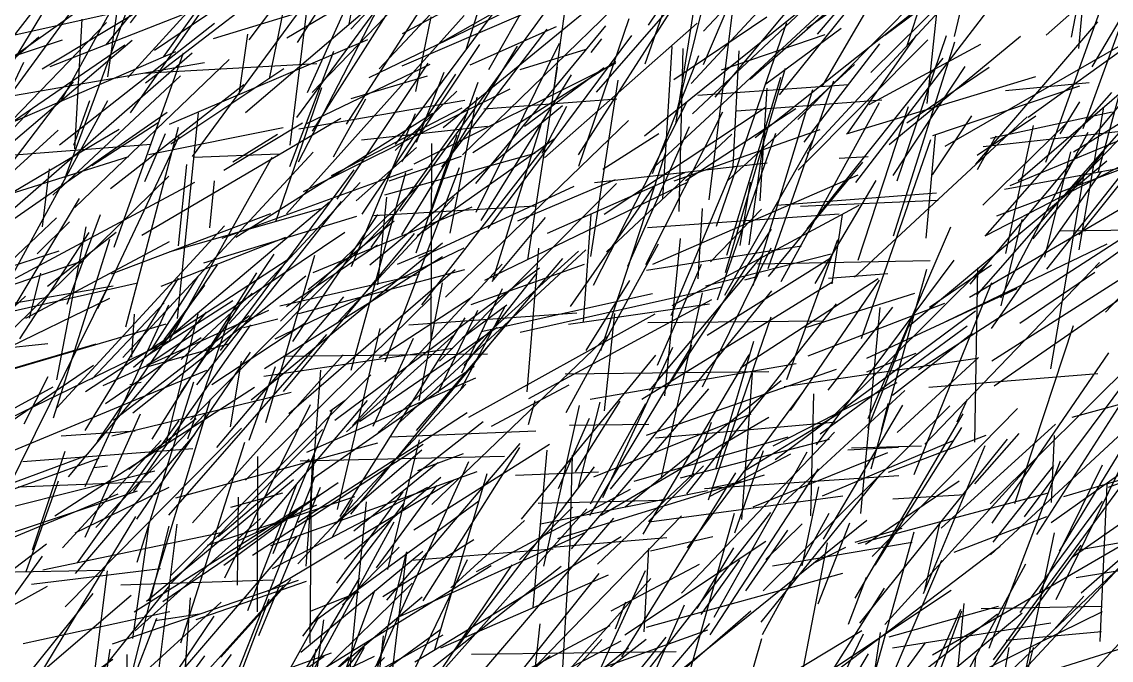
# Model space of a CAD drawing. Header units: metres. Extents: x 0 to 1019, y 0 to 619.
# Drawn here: x 664.8 to 769.9, y 298.4 to 360 of the extents above; entities that cross this region are included whole.
import ezdxf

# ---------------------------------------------------------------- set-up
doc = ezdxf.new("R2010")
doc.units = ezdxf.units.M

msp = doc.modelspace()

# ---------------------------------------------------------------- linework, layer by layer
at = {"color": 87}
for p, q in [((696.41, 359.79), (699.96, 379.19)), ((681.09, 321.6), (700.7, 341.4)), ((667.87, 321.78), (673.31, 339.04)), ((768.42, 336.27), (771.76, 338.66)), ((731.06, 313.87), (737.11, 331.54)), ((681.64, 302.3), (692.3, 306.01))]:
    msp.add_line(p, q, dxfattribs=at)
at = {"color": 79}
for p, q in [((730.58, 359.14), (748.79, 378.43)), ((732.7, 335.81), (738.49, 355.56)), ((691.55, 349.71), (707.55, 352.47)), ((759.26, 333.39), (767.7, 349.37)), ((662.19, 335.89), (668.42, 337.93)), ((665.06, 321.21), (667.35, 325.77)), ((704.41, 296.24), (719.34, 313))]:
    msp.add_line(p, q, dxfattribs=at)
at = {"color": 8}
for p, q in [((686.76, 358.28), (701.37, 377.77)), ((748.92, 339.38), (754.83, 358.11)), ((692.32, 350.21), (704.21, 355.95)), ((698.53, 338.23), (707.85, 351.32)), ((700.13, 307.13), (703.18, 319.67)), ((744.86, 318.9), (751.62, 319.07))]:
    msp.add_line(p, q, dxfattribs=at)
at = {"color": 215}
for p, q in [((766.07, 358.55), (769.87, 378.3)), ((681.45, 346.96), (689.6, 347.28)), ((717.57, 330.84), (731.16, 332.81)), ((692.26, 307.46), (693.68, 326.4)), ((728.46, 304.86), (743.22, 320.42)), ((716.52, 310.13), (736.48, 316.27))]:
    msp.add_line(p, q, dxfattribs=at)
at = {"color": 107}
for p, q in [((696.56, 359.31), (711.66, 375.42)), ((695.36, 331.1), (706.53, 343.09)), ((746.76, 316.86), (752.14, 336.14)), ((746.34, 327.54), (760.83, 334.28)), ((682.73, 309.5), (696.96, 314.19))]:
    msp.add_line(p, q, dxfattribs=at)
at = {"color": 192}
for p, q in [((707.73, 357.44), (713.27, 375.41)), ((739.67, 350.61), (753.19, 364.24)), ((751.93, 319.25), (768.8, 336.8)), ((742.63, 335.29), (748.36, 335.72)), ((678.7, 319.16), (681.82, 331.82))]:
    msp.add_line(p, q, dxfattribs=at)
at = {"color": 25}
for p, q in [((750.22, 357.75), (756.16, 375.82)), ((676.88, 326.89), (695.97, 339.71)), ((717.35, 322.3), (726.23, 338.58)), ((692.98, 315.99), (708.46, 326.78)), ((670.53, 280.31), (673.35, 299.44))]:
    msp.add_line(p, q, dxfattribs=at)
at = {"color": 209}
for p, q in [((763.63, 358.73), (782.87, 375.78)), ((679.85, 331.38), (681.86, 351.25)), ((728.84, 344.72), (739.48, 351.66)), ((676.68, 344.62), (678.67, 349.25)), ((740.95, 312.34), (741.22, 324.1)), ((685.62, 305.62), (685.71, 314.13))]:
    msp.add_line(p, q, dxfattribs=at)
at = {"color": 110}
for p, q in [((678.52, 356.69), (691.07, 374.26)), ((709.88, 355.43), (719.88, 373.03)), ((727.72, 354.45), (736.68, 360.5)), ((675.67, 303.05), (693.54, 314.35)), ((666.85, 307.11), (684.06, 310.73)), ((665.75, 305.74), (678.21, 307.25)), ((738.68, 285.77), (746.02, 300.93))]:
    msp.add_line(p, q, dxfattribs=at)
at = {"color": 11}
for p, q in [((688.72, 354.54), (692.77, 374.34)), ((704.14, 341.22), (708.85, 354.2)), ((737.65, 342.31), (753.06, 343.52)), ((691.44, 311.73), (707.8, 322.32)), ((746.22, 309.6), (755.26, 315.71)), ((662.69, 302.72), (666.82, 308.44)), ((742.59, 297.23), (754.46, 305.16))]:
    msp.add_line(p, q, dxfattribs=at)
at = {"color": 117}
for p, q in [((675.31, 359.93), (685.33, 373.54)), ((672.96, 357.8), (683.82, 371.13)), ((736.05, 342.73), (736.71, 353.63)), ((683.64, 318.92), (695.9, 333.46)), ((717.66, 321.09), (725.3, 321.19))]:
    msp.add_line(p, q, dxfattribs=at)
at = {"color": 10}
for p, q in [((692.84, 353.22), (711.56, 372.67)), ((731.77, 316.82), (735.45, 329.2)), ((657.32, 324.63), (672, 328.94)), ((719.99, 316.09), (735.19, 322.19))]:
    msp.add_line(p, q, dxfattribs=at)
at = {"color": 88}
for p, q in [((658.63, 351.63), (673.78, 371.32)), ((673.46, 335.69), (688.83, 341.53)), ((675.91, 312.01), (686.89, 328.12)), ((758.58, 284.62), (762.43, 299.62))]:
    msp.add_line(p, q, dxfattribs=at)
at = {"color": 62}
for p, q in [((691.43, 358.05), (699.79, 371.11)), ((713.63, 337.04), (716.51, 355.64)), ((736.81, 336.2), (743.15, 354.33)), ((766.54, 306.38), (771.92, 307.24)), ((675.9, 289.89), (682.47, 298.81))]:
    msp.add_line(p, q, dxfattribs=at)
at = {"color": 70}
for p, q in [((740.55, 359.43), (757.43, 371.29)), ((768.69, 345.59), (773.58, 363.77)), ((682.96, 340.15), (683.41, 344.66)), ((761.1, 330.92), (768.32, 335.86)), ((721.02, 322.47), (722.03, 331.88)), ((710.12, 320.99), (717.61, 324.99)), ((754.77, 308.82), (763.72, 312.27))]:
    msp.add_line(p, q, dxfattribs=at)
at = {"color": 113}
for p, q in [((741.57, 358.85), (752.61, 371.82)), ((703.13, 337.21), (718.11, 344.15)), ((691.67, 317.65), (711.39, 318.1)), ((665.55, 288.69), (679.11, 305.6)), ((729.08, 291.13), (745.85, 301.26))]:
    msp.add_line(p, q, dxfattribs=at)
at = {"color": 44}
for p, q in [((748.09, 358.73), (764.53, 371.16)), ((663.33, 310.52), (675.98, 314.73)), ((680.31, 293.67), (681.09, 304.41)), ((708.54, 294.8), (721.57, 301.72))]:
    msp.add_line(p, q, dxfattribs=at)
at = {"color": 238}
for p, q in [((675.05, 354.65), (689.62, 370.7)), ((677.11, 327.93), (685.17, 333.11)), ((764.4, 301.35), (767.29, 304.58)), ((681.34, 284.18), (696.36, 298.71))]:
    msp.add_line(p, q, dxfattribs=at)
at = {"color": 144}
for p, q in [((691.36, 350.79), (705.6, 370.19)), ((718.52, 347.18), (730.49, 365.84)), ((750.19, 350.28), (758.13, 355.64)), ((738.07, 334.97), (747.57, 352.23)), ((665.86, 309.03), (669, 318.56)), ((741.65, 303.83), (744.7, 311.64)), ((754.17, 287.58), (755.72, 303.85)), ((737.88, 284.49), (746.51, 299.01))]:
    msp.add_line(p, q, dxfattribs=at)
at = {"color": 226}
for p, q in [((692.39, 353.19), (700.02, 370.15)), ((740.58, 347.31), (756.65, 364.66)), ((690.67, 346.05), (694.91, 357.19)), ((685.18, 346.51), (689.5, 349.18)), ((695.94, 308.18), (705.25, 316.07))]:
    msp.add_line(p, q, dxfattribs=at)
at = {"color": 90}
for p, q in [((742.03, 353.8), (751.73, 370.42)), ((708.62, 344.41), (721.17, 359.65)), ((706.13, 339.62), (708.76, 352.75)), ((703.53, 304.11), (712.86, 318.91)), ((765.34, 314.19), (776.02, 317.39))]:
    msp.add_line(p, q, dxfattribs=at)
at = {"color": 125}
msp.add_line((746.73, 355.13), (762.63, 370.91), dxfattribs=at)
at = {"color": 122}
for p, q in [((766.79, 357.45), (767.95, 370.08)), ((732.65, 333.62), (741.13, 348.6)), ((681.28, 311.66), (695.81, 327.88)), ((689.08, 308.68), (694.77, 322.52)), ((695.76, 303.73), (701.21, 309.31)), ((704.52, 290.73), (722.65, 300.26))]:
    msp.add_line(p, q, dxfattribs=at)
at = {"color": 218}
for p, q in [((673.11, 354.71), (675.15, 368.9)), ((746.56, 352.05), (757.33, 357.86)), ((669.93, 342.09), (684.82, 356.4)), ((670.98, 324.34), (690.51, 337.1))]:
    msp.add_line(p, q, dxfattribs=at)
at = {"color": 68}
for p, q in [((677.63, 357.3), (696.26, 369.91)), ((679.06, 350.16), (698.2, 358.31)), ((725.02, 336.61), (732.44, 351.35)), ((720.67, 328.29), (726.91, 347.34)), ((764.61, 304.24), (771.1, 317.53)), ((715.99, 309.31), (727.05, 310.23)), ((662.21, 290.45), (673.6, 298.48))]:
    msp.add_line(p, q, dxfattribs=at)
at = {"color": 71}
for p, q in [((716.19, 353.67), (718.41, 369.64)), ((724.95, 355.97), (729.24, 368.19)), ((751.34, 326.46), (770.75, 339.02)), ((746.65, 293.37), (758.95, 302.87)), ((715.19, 292.75), (725.05, 300.41))]:
    msp.add_line(p, q, dxfattribs=at)
at = {"color": 69}
for p, q in [((727.91, 350.15), (730.87, 368.96)), ((752.72, 349.05), (766.89, 353.85)), ((668.61, 320.05), (675.76, 320.55)), ((727.76, 296.72), (735.15, 303.15)), ((711.29, 289.84), (720.77, 300.39))]:
    msp.add_line(p, q, dxfattribs=at)
at = {"color": 245}
for p, q in [((729.39, 354.09), (742.25, 368.01)), ((724.65, 323.59), (743.06, 334.94))]:
    msp.add_line(p, q, dxfattribs=at)
at = {"color": 149}
for p, q in [((735.09, 354.48), (750.53, 368.13)), ((698.34, 354.65), (714.34, 362.41))]:
    msp.add_line(p, q, dxfattribs=at)
at = {"color": 108}
for p, q in [((767.22, 349.72), (773.88, 368.09)), ((752.67, 345.25), (756.48, 350.95)), ((671.95, 311.21), (682.56, 322.24))]:
    msp.add_line(p, q, dxfattribs=at)
at = {"color": 250}
for p, q in [((768.07, 355.69), (775.51, 368.28)), ((714.16, 303.52), (715.49, 318.68))]:
    msp.add_line(p, q, dxfattribs=at)
at = {"color": 119}
for p, q in [((668.64, 352.45), (676.9, 367.46)), ((696.62, 336.4), (702.81, 351.17)), ((676.87, 326.7), (684.76, 328.92)), ((670.92, 310.28), (676.28, 322.18))]:
    msp.add_line(p, q, dxfattribs=at)
at = {"color": 6}
for p, q in [((675.32, 351.25), (686.4, 367.12)), ((708.09, 355.88), (716.39, 359.57)), ((701.47, 346.5), (709.01, 357.84)), ((702.88, 337.72), (706.81, 349.11)), ((690.59, 322.22), (706.64, 336.11)), ((653.07, 311.48), (671.07, 318.16))]:
    msp.add_line(p, q, dxfattribs=at)
at = {"color": 220}
for p, q in [((676.75, 354.13), (693.53, 367.04)), ((676.49, 355.07), (693.27, 356.01)), ((727.45, 331.67), (733.52, 346.12)), ((692.94, 335.83), (708.28, 342.15))]:
    msp.add_line(p, q, dxfattribs=at)
at = {"color": 116}
for p, q in [((727.94, 351.09), (731.86, 366.89)), ((731.08, 282.47), (736.2, 300.47)), ((682.8, 294.81), (694.71, 299.1))]:
    msp.add_line(p, q, dxfattribs=at)
at = {"color": 212}
for p, q in [((681.3, 347.04), (695.67, 366.63)), ((659.16, 346.78), (671.55, 363.7)), ((670.92, 315.15), (679, 332.71)), ((694.78, 310.3), (696.77, 313.91))]:
    msp.add_line(p, q, dxfattribs=at)
at = {"color": 83}
msp.add_line((690.7, 348.11), (692.95, 366.25), dxfattribs=at)
at = {"color": 148}
for p, q in [((700.88, 348.19), (714.44, 366.41)), ((689.7, 332.6), (703.17, 335.67)), ((742.61, 324.47), (748.86, 332.48)), ((718.25, 316.56), (722.55, 323.39)), ((736.15, 302.06), (747.63, 316.3))]:
    msp.add_line(p, q, dxfattribs=at)
at = {"color": 191}
for p, q in [((701.54, 358.91), (715.85, 366.58)), ((765.07, 339.84), (783.13, 340.12)), ((683.75, 310.32), (692.55, 317.79))]:
    msp.add_line(p, q, dxfattribs=at)
at = {"color": 55}
for p, q in [((705.47, 349.83), (725.03, 365.87)), ((760.18, 344.21), (773.48, 349.74)), ((686.75, 319.64), (689.3, 326.74))]:
    msp.add_line(p, q, dxfattribs=at)
at = {"color": 231}
for p, q in [((707.34, 347.18), (726.76, 366.08)), ((745.83, 329.44), (752.53, 348.67)), ((736.35, 305.08), (754.35, 322.95)), ((687.57, 303.07), (687.58, 318.07))]:
    msp.add_line(p, q, dxfattribs=at)
at = {"color": 243}
for p, q in [((690.38, 358.5), (702.31, 365.53)), ((679.01, 312.38), (694.26, 329.83)), ((663.32, 313.07), (677.65, 316.67))]:
    msp.add_line(p, q, dxfattribs=at)
at = {"color": 7}
for p, q in [((699.3, 355.5), (708.28, 365.14)), ((729.43, 316.1), (731.36, 321.36)), ((708.2, 298.97), (727.95, 299.21)), ((756.04, 288.97), (756.86, 298.75))]:
    msp.add_line(p, q, dxfattribs=at)
at = {"color": 98}
for p, q in [((730.57, 355.91), (734.49, 365.06)), ((731.13, 342.85), (733.4, 361.21)), ((672.89, 323.16), (682.13, 329.55)), ((762.74, 310.51), (774.81, 329.34)), ((687.47, 289.57), (697.44, 306.33))]:
    msp.add_line(p, q, dxfattribs=at)
at = {"color": 59}
msp.add_line((731.71, 352.75), (742.47, 365.65), dxfattribs=at)
at = {"color": 9}
for p, q in [((737.9, 352.98), (747.9, 365.42)), ((743.67, 346.85), (746.46, 347.04)), ((696.56, 312.5), (711.54, 330.81)), ((688.58, 305.05), (706.47, 315.77)), ((702.74, 298.23), (722.63, 310.33))]:
    msp.add_line(p, q, dxfattribs=at)
at = {"color": 53}
for p, q in [((660.48, 354.17), (673.99, 363.8)), ((757.74, 339.32), (769.96, 353.19)), ((746.43, 320.79), (751.18, 332.69))]:
    msp.add_line(p, q, dxfattribs=at)
at = {"color": 134}
for p, q in [((683.3, 358.41), (701.02, 363.85)), ((718.53, 315.08), (720.62, 323.31))]:
    msp.add_line(p, q, dxfattribs=at)
at = {"color": 133}
for p, q in [((686.39, 351.27), (700.9, 363.65)), ((712.44, 316.26), (720.45, 316.59)), ((758.56, 298.43), (770.66, 314.9)), ((674.36, 305.67), (689.05, 306.15))]:
    msp.add_line(p, q, dxfattribs=at)
at = {"color": 34}
msp.add_line((701.5, 355.77), (720.59, 364.01), dxfattribs=at)
at = {"color": 175}
for p, q in [((705.2, 357.99), (716.56, 364.47)), ((726.84, 323.92), (728.36, 339.11))]:
    msp.add_line(p, q, dxfattribs=at)
at = {"color": 64}
for p, q in [((725.29, 359.7), (728.51, 364.59)), ((715.25, 346.9), (729.98, 359.91)), ((667.83, 343.29), (680.12, 354.83)), ((699.21, 320.38), (718.53, 337.9)), ((745.5, 309.64), (763.85, 314.54)), ((675.54, 300.47), (677.14, 311.7))]:
    msp.add_line(p, q, dxfattribs=at)
at = {"color": 85}
for p, q in [((725.86, 346.02), (745.74, 364.51)), ((730.49, 324.79), (737.1, 338.19)), ((695.26, 312.95), (699.4, 330.41)), ((684.31, 307.56), (691.38, 312.77)), ((735.62, 285.73), (748.05, 305.33)), ((748.83, 299.59), (764.1, 302))]:
    msp.add_line(p, q, dxfattribs=at)
at = {"color": 42}
for p, q in [((754.8, 358.62), (756.1, 364.16)), ((675.43, 327.64), (675.68, 331.81))]:
    msp.add_line(p, q, dxfattribs=at)
at = {"color": 172}
for p, q in [((658.09, 346.48), (667.94, 362.73)), ((664.02, 352.91), (682.46, 356.1)), ((660.6, 331.36), (675.85, 334.79)), ((677.7, 302.22), (681.96, 302.85))]:
    msp.add_line(p, q, dxfattribs=at)
at = {"color": 255}
for p, q in [((663.99, 358.74), (681.27, 362.6)), ((700.36, 319.95), (714.42, 320.54))]:
    msp.add_line(p, q, dxfattribs=at)
at = {"color": 63}
for p, q in [((666.8, 355.5), (678.57, 362.59)), ((669.33, 316.1), (682.65, 331.99)), ((675.94, 307.86), (681.43, 325.25)), ((675.13, 316.84), (681.65, 321.74)), ((706.53, 299.26), (720.06, 317.06)), ((731.24, 300.83), (741.68, 316.85))]:
    msp.add_line(p, q, dxfattribs=at)
at = {"color": 162}
for p, q in [((692.85, 349.48), (701.41, 362.96)), ((759.73, 353.41), (767.8, 354.17)), ((670.93, 320.56), (679.95, 335.28))]:
    msp.add_line(p, q, dxfattribs=at)
at = {"color": 121}
for p, q in [((720.27, 353.25), (728.66, 362.88)), ((683.21, 284.18), (693.49, 302.55))]:
    msp.add_line(p, q, dxfattribs=at)
at = {"color": 50}
for p, q in [((745.27, 344.5), (759.7, 363.35)), ((725.67, 345.39), (730.13, 356.79)), ((673.37, 343.94), (686.25, 353.98)), ((693.56, 297.06), (702.47, 305.81)), ((713.69, 291.71), (714.83, 301.91))]:
    msp.add_line(p, q, dxfattribs=at)
at = {"color": 52}
for p, q in [((752.15, 352.15), (753.29, 362.84)), ((745.75, 312.55), (747.62, 332.45))]:
    msp.add_line(p, q, dxfattribs=at)
at = {"color": 99}
for p, q in [((763.61, 346.48), (769.65, 363.39)), ((677.95, 296.58), (679.8, 311.53)), ((669.73, 279.07), (685.06, 298.92))]:
    msp.add_line(p, q, dxfattribs=at)
at = {"color": 161}
for p, q in [((668.99, 344.98), (675.5, 362.55)), ((704.36, 313.41), (721.52, 329.87)), ((685, 313.16), (690.01, 314.55))]:
    msp.add_line(p, q, dxfattribs=at)
at = {"color": 102}
for p, q in [((691.51, 346.52), (699.74, 362.42)), ((718.57, 346.09), (723.4, 360.36)), ((740.58, 340.03), (753.7, 356.53)), ((704.3, 329.34), (704.38, 348.27)), ((673.66, 321.56), (686.74, 331.68)), ((738.31, 313.6), (750.02, 324.44))]:
    msp.add_line(p, q, dxfattribs=at)
at = {"color": 227}
msp.add_line((696.16, 350.14), (703.82, 362.06), dxfattribs=at)
at = {"color": 241}
for p, q in [((735.56, 348.85), (752.31, 362.19)), ((680.17, 324.23), (689.17, 337.6)), ((684.41, 306.35), (692.68, 323.09)), ((764.14, 313.62), (764.44, 320.09))]:
    msp.add_line(p, q, dxfattribs=at)
at = {"color": 129}
for p, q in [((761.91, 350.81), (777.26, 361.88)), ((695.01, 311.53), (703.41, 318.7)), ((738.82, 290.44), (742.55, 309.72)), ((752.15, 287.44), (770.64, 307.26))]:
    msp.add_line(p, q, dxfattribs=at)
at = {"color": 154}
for p, q in [((667.55, 355.71), (681.1, 361.04)), ((690.08, 324.32), (702.69, 339.58)), ((657.52, 289.41), (675.38, 304.67))]:
    msp.add_line(p, q, dxfattribs=at)
at = {"color": 48}
for p, q in [((690.37, 341.49), (707.5, 360.64)), ((715.18, 307.48), (718.62, 322.97)), ((668.75, 309.23), (678.28, 319.61)), ((674.8, 288.6), (690.05, 305.5))]:
    msp.add_line(p, q, dxfattribs=at)
at = {"color": 24}
for p, q in [((701.31, 341.74), (715.11, 360.71)), ((741.48, 319.19), (754.76, 337)), ((707.93, 321.86), (725.91, 331.83)), ((758.24, 313.49), (775.22, 330.37)), ((725.28, 311.79), (730.59, 317.16)), ((690.04, 292.05), (700.73, 311.75)), ((674.64, 279.68), (674.99, 298.94))]:
    msp.add_line(p, q, dxfattribs=at)
at = {"color": 211}
for p, q in [((702.82, 353.29), (704.31, 360.52)), ((694.7, 345.18), (707.31, 351.71)), ((758.38, 330.42), (768.99, 345.59)), ((680.19, 327.43), (687.04, 333.83)), ((753.79, 293.07), (761.67, 307.68)), ((673.57, 299.95), (691.52, 306.11))]:
    msp.add_line(p, q, dxfattribs=at)
at = {"color": 28}
for p, q in [((724.88, 349.02), (739.62, 360.91)), ((668, 312.32), (687.26, 324.74)), ((664.48, 315.14), (677.26, 315.65)), ((748.86, 313.98), (755.83, 314.38)), ((700.31, 294.43), (716.86, 307.46))]:
    msp.add_line(p, q, dxfattribs=at)
at = {"color": 247}
for p, q in [((729.53, 351.13), (740.03, 361.04)), ((741.83, 320.23), (756.02, 330.68))]:
    msp.add_line(p, q, dxfattribs=at)
at = {"color": 214}
for p, q in [((663, 349.6), (672.98, 359.97)), ((684.78, 330.88), (697.45, 344.53)), ((766.55, 309.01), (777.24, 310.87))]:
    msp.add_line(p, q, dxfattribs=at)
at = {"color": 47}
for p, q in [((668.45, 348.16), (683.42, 359.91)), ((700.85, 347.6), (706.78, 353.32)), ((758.4, 327.3), (777.52, 339.48)), ((703.17, 323.45), (705.39, 334.84)), ((666.51, 296.85), (675.82, 312.26)), ((681.47, 290.48), (698.86, 298.77))]:
    msp.add_line(p, q, dxfattribs=at)
at = {"color": 216}
msp.add_line((669.93, 347.76), (670.66, 360.28), dxfattribs=at)
at = {"color": 171}
for p, q in [((731.84, 340.31), (738.62, 359.96)), ((756.75, 319.44), (757.04, 336.28)), ((734.15, 326.62), (747.42, 335.23)), ((691.73, 299.17), (703.52, 308.91))]:
    msp.add_line(p, q, dxfattribs=at)
at = {"color": 140}
for p, q in [((756.87, 346.29), (768.61, 360.02)), ((749.26, 344.69), (754.04, 358.7)), ((679.67, 314.07), (699.16, 319.37)), ((723.51, 295.26), (737.07, 312.64))]:
    msp.add_line(p, q, dxfattribs=at)
at = {"color": 15}
for p, q in [((657.35, 350.66), (666.46, 358.59)), ((742.15, 310.06), (749.81, 323.01)), ((717.82, 289.25), (726.99, 300.62))]:
    msp.add_line(p, q, dxfattribs=at)
at = {"color": 56}
for p, q in [((685.83, 353.25), (686.64, 358.85)), ((767.02, 304.89), (783.7, 319.48))]:
    msp.add_line(p, q, dxfattribs=at)
at = {"color": 39}
for p, q in [((705.33, 346), (715.49, 359.31)), ((766.15, 308.32), (782.11, 319.52)), ((686.56, 287.77), (705.25, 301.38))]:
    msp.add_line(p, q, dxfattribs=at)
at = {"color": 159}
for p, q in [((709.8, 340.07), (723.68, 358.72)), ((697.08, 342.73), (702.91, 347.91))]:
    msp.add_line(p, q, dxfattribs=at)
at = {"color": 5}
for p, q in [((719.76, 357.08), (720.79, 358.39)), ((719.64, 323.6), (739.53, 327.05)), ((735.37, 313.19), (748.35, 318.45)), ((663.76, 294.95), (671.72, 304.82))]:
    msp.add_line(p, q, dxfattribs=at)
at = {"color": 213}
for p, q in [((732.32, 355.41), (742.32, 358.8)), ((708.32, 347.41), (722.13, 356.2)), ((710.28, 335.18), (714.96, 350.21)), ((712.89, 330.05), (732.36, 334.43)), ((672.68, 324.92), (688.66, 332.2))]:
    msp.add_line(p, q, dxfattribs=at)
at = {"color": 222}
for p, q in [((736.61, 354.05), (743.88, 359.42)), ((709.4, 351.64), (722.21, 352.58)), ((696.71, 321.05), (711.15, 336.64))]:
    msp.add_line(p, q, dxfattribs=at)
at = {"color": 114}
for p, q in [((744.52, 349.27), (751.15, 358.78)), ((662.39, 328.85), (679, 345.12)), ((725.36, 324.44), (736.28, 337.48)), ((663.32, 314.57), (673.2, 334.56)), ((703.01, 316.69), (707.42, 318.33)), ((745.23, 309.79), (749.75, 311.15))]:
    msp.add_line(p, q, dxfattribs=at)
at = {"color": 16}
for p, q in [((748.48, 348.19), (761.17, 358.65)), ((705.1, 327.26), (722.19, 344.42)), ((740.67, 327.77), (753.85, 332.87)), ((669.98, 310.7), (679.05, 315.1))]:
    msp.add_line(p, q, dxfattribs=at)
at = {"color": 207}
for p, q in [((753.91, 348.03), (771.92, 358.4)), ((727.76, 344.66), (741.83, 349.63)), ((686.94, 323.54), (705.41, 338.7)), ((748.81, 323.98), (756.49, 329.95)), ((756.5, 280.07), (760.07, 299.6))]:
    msp.add_line(p, q, dxfattribs=at)
at = {"color": 164}
for p, q in [((657.44, 342.93), (675.47, 358.26)), ((712.89, 355.44), (719.25, 357.39)), ((737.51, 317.75), (756.81, 332.13)), ((671.8, 317), (673.1, 317.14)), ((665.25, 306.95), (668.36, 315.72))]:
    msp.add_line(p, q, dxfattribs=at)
at = {"color": 185}
for p, q in [((657.6, 346.03), (674.77, 357.8)), ((757.53, 342.31), (765.67, 350.31)), ((719.02, 331.04), (719.74, 341.45)), ((723.9, 315.66), (738.76, 319.96)), ((749.71, 287.36), (755.52, 303.14))]:
    msp.add_line(p, q, dxfattribs=at)
at = {"color": 101}
msp.add_line((658.02, 354.72), (668.74, 358.3), dxfattribs=at)
at = {"color": 252}
for p, q in [((701.47, 339.47), (712.63, 357.68)), ((688.35, 321.35), (693.08, 337.49)), ((723.02, 313.21), (738.08, 325.39)), ((702.19, 296.42), (707.82, 308.12))]:
    msp.add_line(p, q, dxfattribs=at)
at = {"color": 246}
for p, q in [((708.64, 341.66), (716.69, 357.97)), ((769.38, 331.99), (780.05, 343.4)), ((725.94, 319.86), (743.47, 321.4))]:
    msp.add_line(p, q, dxfattribs=at)
at = {"color": 242}
for p, q in [((726.66, 342.94), (727.55, 357.66)), ((687.68, 300.78), (693.63, 315.1)), ((752.88, 290.13), (767.02, 309.5))]:
    msp.add_line(p, q, dxfattribs=at)
at = {"color": 23}
for p, q in [((728.23, 341.72), (728.61, 357.46)), ((680.15, 300.07), (686.33, 319.44))]:
    msp.add_line(p, q, dxfattribs=at)
at = {"color": 210}
for p, q in [((739.7, 345.7), (752.23, 358.3)), ((733.44, 346.09), (734.03, 357.24)), ((719.97, 334.61), (728.98, 352.27))]:
    msp.add_line(p, q, dxfattribs=at)
at = {"color": 173}
for p, q in [((740.28, 348.42), (747.61, 357.9)), ((654.14, 339.32), (665.67, 351.5)), ((664.63, 329.42), (671.32, 339.68)), ((673.49, 320.05), (690.81, 324.26)), ((670.01, 306.76), (681.51, 320.19)), ((675.08, 291.26), (691.34, 310.31)), ((717.75, 296.56), (731, 301.31))]:
    msp.add_line(p, q, dxfattribs=at)
at = {"color": 77}
for p, q in [((760.95, 344.66), (776.11, 357.78)), ((676.86, 304.07), (691.03, 315.83)), ((689, 307.24), (704, 315.11))]:
    msp.add_line(p, q, dxfattribs=at)
at = {"color": 236}
msp.add_line((661.15, 349.16), (679.69, 357.16), dxfattribs=at)
at = {"color": 91}
for p, q in [((662.91, 341), (681.26, 357.05)), ((738.37, 324.81), (756.98, 327.55)), ((662.78, 318.12), (682.68, 326.38)), ((758.13, 299.55), (765.02, 317.64))]:
    msp.add_line(p, q, dxfattribs=at)
at = {"color": 36}
msp.add_line((673.73, 338.27), (680.43, 357.05), dxfattribs=at)
at = {"color": 49}
for p, q in [((657.98, 341.39), (665.03, 356.13)), ((661.53, 333.85), (681.5, 344.55)), ((662.8, 320.79), (671.73, 326.88)), ((654.34, 311.42), (672.29, 317.88))]:
    msp.add_line(p, q, dxfattribs=at)
at = {"color": 57}
for p, q in [((679.2, 348.25), (690.09, 355.53)), ((756.95, 333.62), (773.41, 352.45)), ((684.32, 345.71), (691.91, 350.27)), ((696.13, 320.43), (706.57, 329.85)), ((742.92, 287.73), (761.34, 302.95)), ((760.32, 296.2), (774.59, 300.71))]:
    msp.add_line(p, q, dxfattribs=at)
at = {"color": 2}
for p, q in [((695.24, 342.92), (704.03, 356.03)), ((692.64, 312.42), (692.9, 318.02)), ((685.89, 284.45), (697.95, 299.88)), ((693.95, 292.52), (697.88, 299.63))]:
    msp.add_line(p, q, dxfattribs=at)
at = {"color": 33}
msp.add_line((702.66, 346.31), (722.13, 356.04), dxfattribs=at)
at = {"color": 157}
msp.add_line((713.32, 349.94), (720.99, 355.62), dxfattribs=at)
at = {"color": 19}
for p, q in [((732.97, 344.74), (745.16, 355.91)), ((763.7, 336.13), (774.8, 350.25))]:
    msp.add_line(p, q, dxfattribs=at)
at = {"color": 1}
for p, q in [((748.87, 345.19), (755.82, 355.72)), ((746.79, 292.18), (753.59, 308.05)), ((691.59, 284.45), (693.95, 302.27))]:
    msp.add_line(p, q, dxfattribs=at)
at = {"color": 244}
for p, q in [((763.91, 341.67), (777.25, 355.55)), ((752.38, 332.49), (758.36, 336.58)), ((709.12, 330.14), (725.65, 333.78))]:
    msp.add_line(p, q, dxfattribs=at)
at = {"color": 193}
for p, q in [((660.34, 341.8), (669.81, 354.25)), ((726.75, 296.11), (746.34, 311.9))]:
    msp.add_line(p, q, dxfattribs=at)
at = {"color": 139}
for p, q in [((696.59, 352.62), (703.96, 354.81)), ((721.01, 341.47), (736.64, 351.81)), ((734.57, 335.11), (735.62, 335.42)), ((694.55, 322.44), (696.02, 323.48)), ((698.99, 297.84), (707.96, 317.56))]:
    msp.add_line(p, q, dxfattribs=at)
at = {"color": 233}
for p, q in [((697.64, 341.47), (706.68, 354.99)), ((730.08, 335.21), (730.5, 342.01)), ((720.8, 285.8), (728.75, 303.73)), ((684.15, 291.93), (693.99, 298.79))]:
    msp.add_line(p, q, dxfattribs=at)
at = {"color": 248}
for p, q in [((702.89, 348.41), (705.56, 355.16)), ((665.55, 331.41), (666.65, 335.77)), ((716.85, 294.8), (717.82, 311.4)), ((716.74, 289.05), (724.98, 307.04))]:
    msp.add_line(p, q, dxfattribs=at)
at = {"color": 45}
for p, q in [((709.13, 340.83), (717.84, 354.91)), ((713.57, 324.3), (714.7, 338.18)), ((753.5, 311.14), (764.53, 321.19))]:
    msp.add_line(p, q, dxfattribs=at)
at = {"color": 80}
for p, q in [((719.7, 337.38), (722.36, 354.41)), ((766.28, 347.48), (773.98, 352.26)), ((725.33, 311.76), (744.04, 314.26)), ((711.8, 290.21), (723.34, 299.58))]:
    msp.add_line(p, q, dxfattribs=at)
at = {"color": 147}
for p, q in [((732.83, 337.51), (738.05, 354.68)), ((744.38, 349.21), (762.64, 354.76)), ((691.53, 331.88), (707.55, 336.11))]:
    msp.add_line(p, q, dxfattribs=at)
at = {"color": 86}
for p, q in [((689.32, 340.76), (693.77, 353.68)), ((765, 349.23), (766.88, 352.31)), ((756.24, 333.45), (775.32, 344.64)), ((683.16, 325.02), (692.12, 330.93)), ((768.85, 300.2), (769.54, 315.36)), ((759.77, 300.32), (768.97, 301.15))]:
    msp.add_line(p, q, dxfattribs=at)
at = {"color": 131}
msp.add_line((692, 343.65), (711.93, 353.56), dxfattribs=at)
at = {"color": 136}
for p, q in [((730.04, 352.95), (744.58, 353.99)), ((653.42, 327.12), (668.18, 341.11)), ((746.35, 326.22), (751.1, 328.02))]:
    msp.add_line(p, q, dxfattribs=at)
at = {"color": 145}
msp.add_line((735.39, 334.57), (741.12, 353.5), dxfattribs=at)
at = {"color": 66}
for p, q in [((662.88, 333.69), (673.13, 352.44)), ((727.57, 332.64), (745.6, 342.34)), ((735.79, 336.67), (752.46, 336.97))]:
    msp.add_line(p, q, dxfattribs=at)
at = {"color": 174}
for p, q in [((669.84, 348.12), (671.39, 352.42)), ((648.64, 314.39), (667.85, 324.78)), ((769.65, 315.08), (779.15, 318.57)), ((730.67, 314.97), (749.44, 316.21)), ((752.67, 298.89), (772.36, 310.36))]:
    msp.add_line(p, q, dxfattribs=at)
at = {"color": 165}
msp.add_line((694.9, 346.99), (698.01, 352.58), dxfattribs=at)
at = {"color": 12}
for p, q in [((733.8, 351.44), (747.79, 352.51)), ((756.97, 347.15), (762.65, 350.94)), ((730.94, 329.76), (742.8, 337.21)), ((673.79, 288.46), (683.39, 302.65))]:
    msp.add_line(p, q, dxfattribs=at)
at = {"color": 141}
for p, q in [((756.32, 334.71), (771.28, 352.65)), ((659.67, 346.82), (677.3, 348.23)), ((699.88, 327.21), (707.03, 345.96)), ((696.61, 326.39), (701.87, 345.47)), ((687.07, 308.54), (703.54, 319.26))]:
    msp.add_line(p, q, dxfattribs=at)
at = {"color": 35}
for p, q in [((660.93, 338.85), (678.85, 351.31)), ((760.62, 313.52), (766.28, 330.7)), ((705.25, 299.57), (721.43, 306.64))]:
    msp.add_line(p, q, dxfattribs=at)
at = {"color": 219}
for p, q in [((685.48, 339.24), (704.46, 351.21)), ((677.04, 347.21), (690.04, 349.83)), ((699.04, 307.32), (704.87, 315.24))]:
    msp.add_line(p, q, dxfattribs=at)
at = {"color": 177}
for p, q in [((698.39, 336.55), (716.99, 351.96)), ((652.87, 335.5), (668.33, 349.58))]:
    msp.add_line(p, q, dxfattribs=at)
at = {"color": 198}
msp.add_line((715.01, 347.35), (717.4, 351.9), dxfattribs=at)
at = {"color": 75}
for p, q in [((745.5, 337.01), (750.37, 351.84)), ((701.29, 321.37), (719.22, 338)), ((729.04, 309.25), (740.12, 324.21)), ((708.69, 306.95), (723.53, 314.9))]:
    msp.add_line(p, q, dxfattribs=at)
at = {"color": 166}
for p, q in [((758.26, 348.78), (770, 351.33)), ((678.26, 334.52), (690.3, 339.22)), ((730.77, 334.55), (742.91, 337.63))]:
    msp.add_line(p, q, dxfattribs=at)
at = {"color": 182}
msp.add_line((766.82, 338), (769.21, 351.8), dxfattribs=at)
at = {"color": 229}
for p, q in [((671.59, 346.17), (677.97, 350.31)), ((698.79, 341.32), (714.34, 342.27)), ((695.02, 321.55), (714.77, 336.28)), ((686.39, 315.77), (704.39, 333.49)), ((661.59, 302.39), (667.31, 305.52))]:
    msp.add_line(p, q, dxfattribs=at)
at = {"color": 78}
msp.add_line((676.4, 339.42), (695.59, 350.72), dxfattribs=at)
at = {"color": 190}
for p, q in [((705.69, 333.43), (723.34, 350.5)), ((679, 329.17), (688.97, 346.97)), ((741.35, 334.77), (747.25, 344.7)), ((675.52, 322.27), (692.23, 335.5)), ((719.28, 328.29), (723.48, 335.06)), ((692.32, 318.48), (708.61, 325.66)), ((686.61, 303.18), (691.32, 315.32))]:
    msp.add_line(p, q, dxfattribs=at)
at = {"color": 152}
for p, q in [((735, 338.49), (736.61, 350.01)), ((757.55, 348), (775.27, 349.97)), ((726.5, 315.89), (730.5, 333.87)), ((748.43, 316.53), (757.84, 320.12))]:
    msp.add_line(p, q, dxfattribs=at)
at = {"color": 58}
for p, q in [((745.16, 335.37), (761.8, 350.85)), ((672.14, 332.36), (680, 348.97)), ((691.94, 300.69), (701.74, 313.58))]:
    msp.add_line(p, q, dxfattribs=at)
at = {"color": 135}
for p, q in [((759.76, 337.67), (762.42, 350.02)), ((666.3, 337.64), (669.43, 340.71)), ((716.59, 314.96), (719.59, 321.76)), ((730.96, 314.96), (734.27, 315.63))]:
    msp.add_line(p, q, dxfattribs=at)
at = {"color": 46}
for p, q in [((657.97, 340.06), (674.22, 349.65)), ((740.54, 330.55), (750.98, 333.82)), ((683.25, 290.04), (688.69, 304.31))]:
    msp.add_line(p, q, dxfattribs=at)
at = {"color": 94}
for p, q in [((674.86, 330.57), (679.93, 349.85)), ((709.49, 335.07), (729.12, 344.59))]:
    msp.add_line(p, q, dxfattribs=at)
at = {"color": 38}
for p, q in [((697.59, 348.62), (709.76, 349.96)), ((713.03, 311.99), (725.97, 327.85))]:
    msp.add_line(p, q, dxfattribs=at)
at = {"color": 103}
for p, q in [((720.87, 345.79), (726.28, 349.24)), ((747.77, 320.59), (748.4, 323.16)), ((734.7, 316.78), (743.59, 322.17)), ((736.61, 308.11), (740.1, 311.56)), ((689.83, 281.85), (693.21, 299.44))]:
    msp.add_line(p, q, dxfattribs=at)
at = {"color": 194}
for p, q in [((721.21, 337.83), (733.33, 349.18)), ((713.74, 323.66), (731.38, 333.23)), ((747.71, 286.13), (755.42, 303.3))]:
    msp.add_line(p, q, dxfattribs=at)
at = {"color": 84}
msp.add_line((723.28, 336.43), (729.23, 349.93), dxfattribs=at)
at = {"color": 176}
for p, q in [((731.95, 333.19), (737.55, 349.27)), ((758.43, 295.65), (778.17, 314.46))]:
    msp.add_line(p, q, dxfattribs=at)
at = {"color": 61}
for p, q in [((752.05, 339.14), (752.96, 349.07)), ((677.11, 304.12), (683.02, 323.59)), ((695.22, 305.82), (701.6, 314.65))]:
    msp.add_line(p, q, dxfattribs=at)
at = {"color": 237}
for p, q in [((757.01, 345.77), (758.82, 349.03)), ((714.85, 311.54), (730.96, 314.77))]:
    msp.add_line(p, q, dxfattribs=at)
at = {"color": 179}
for p, q in [((766.81, 339.47), (775.03, 349.73)), ((664.93, 317.57), (681.33, 318.84)), ((725.1, 301.57), (744.02, 306.78))]:
    msp.add_line(p, q, dxfattribs=at)
at = {"color": 184}
msp.add_line((702.97, 339.41), (716.29, 348.8), dxfattribs=at)
at = {"color": 201}
msp.add_line((703.41, 332.71), (715.73, 348.57), dxfattribs=at)
at = {"color": 235}
for p, q in [((757.83, 339.41), (775.93, 348.76)), ((662.37, 326.04), (678.75, 330.88)), ((728.08, 293.01), (733.57, 312.59)), ((748.51, 300.63), (759.04, 303.61)), ((738.01, 280.77), (751.96, 300.03))]:
    msp.add_line(p, q, dxfattribs=at)
at = {"color": 27}
for p, q in [((658.21, 341.69), (675.13, 347.03)), ((668.2, 322.74), (684.39, 340.34))]:
    msp.add_line(p, q, dxfattribs=at)
at = {"color": 111}
for p, q in [((674.57, 327.62), (692.94, 347.45)), ((725.2, 331.01), (742.17, 331.16)), ((687.45, 310.77), (698.16, 323.45)), ((741.25, 307.8), (744.33, 309.3))]:
    msp.add_line(p, q, dxfattribs=at)
at = {"color": 204}
for p, q in [((699.84, 343.31), (714.35, 347.36)), ((731.27, 336.86), (736.18, 341.94)), ((704.98, 324.25), (708.81, 332.19)), ((737.31, 319.09), (749.26, 325.19))]:
    msp.add_line(p, q, dxfattribs=at)
at = {"color": 20}
for p, q in [((700.26, 344.67), (707.24, 347.05)), ((669.21, 332.77), (672.4, 341.41)), ((677.39, 319.72), (687.48, 335.78)), ((761.5, 296.49), (764.46, 310.7))]:
    msp.add_line(p, q, dxfattribs=at)
at = {"color": 156}
for p, q in [((758.87, 341.28), (774.81, 347.31)), ((739.94, 342.24), (753.21, 342.82)), ((675.64, 314.67), (686.91, 330.78)), ((737.24, 307.49), (750.7, 309.79)), ((746.59, 293.62), (747.65, 301.07))]:
    msp.add_line(p, q, dxfattribs=at)
at = {"color": 109}
for p, q in [((759.61, 343.87), (777.16, 347.08)), ((666.81, 340.22), (667.5, 345.84)), ((667.56, 288.93), (684.06, 303.98))]:
    msp.add_line(p, q, dxfattribs=at)
at = {"color": 224}
for p, q in [((762.38, 339.09), (769.16, 347.43)), ((744.58, 301.86), (746.32, 306.41))]:
    msp.add_line(p, q, dxfattribs=at)
at = {"color": 22}
for p, q in [((763.51, 337.29), (766.03, 347.47)), ((734.68, 305.09), (738.72, 310.93))]:
    msp.add_line(p, q, dxfattribs=at)
at = {"color": 37}
for p, q in [((679.93, 338.41), (680.73, 346.26)), ((691.45, 307.68), (707.64, 325.05))]:
    msp.add_line(p, q, dxfattribs=at)
at = {"color": 65}
for p, q in [((684.14, 339.13), (702.54, 345.85)), ((692.65, 300.04), (692.77, 314.99))]:
    msp.add_line(p, q, dxfattribs=at)
at = {"color": 183}
for p, q in [((720.06, 344.53), (736.73, 346.43)), ((694.23, 292.52), (698.88, 305.13))]:
    msp.add_line(p, q, dxfattribs=at)
at = {"color": 18}
for p, q in [((736.87, 335.45), (745.96, 346.47)), ((706.2, 305.37), (713.33, 311.88))]:
    msp.add_line(p, q, dxfattribs=at)
at = {"color": 208}
for p, q in [((750.22, 330.52), (769.49, 346.62)), ((717.85, 309.15), (731.11, 324.6)), ((722.1, 301.42), (723.09, 304.01))]:
    msp.add_line(p, q, dxfattribs=at)
at = {"color": 137}
for p, q in [((683.99, 328.3), (696.89, 345.74)), ((698.52, 295.14), (701.93, 308.8))]:
    msp.add_line(p, q, dxfattribs=at)
at = {"color": 76}
for p, q in [((712.66, 340.82), (722.08, 344.82)), ((727.32, 325.15), (737.15, 340.02)), ((743.16, 322), (758.01, 336.8))]:
    msp.add_line(p, q, dxfattribs=at)
at = {"color": 124}
for p, q in [((715.52, 339.62), (728.78, 345.47)), ((707.51, 326.83), (714.5, 335.77)), ((749.27, 320.36), (757.1, 327.6)), ((675.75, 301.21), (687.85, 312.07)), ((730.37, 302.8), (734.1, 308.03))]:
    msp.add_line(p, q, dxfattribs=at)
at = {"color": 232}
for p, q in [((725.69, 336.62), (745.49, 345.24)), ((688.23, 326.56), (705.41, 337.36)), ((689.89, 293.08), (703.44, 304.49))]:
    msp.add_line(p, q, dxfattribs=at)
at = {"color": 123}
for p, q in [((764.09, 326.52), (767.34, 345.56)), ((655.64, 331.42), (673.63, 334.54)), ((746.85, 308.39), (760.87, 322.68))]:
    msp.add_line(p, q, dxfattribs=at)
at = {"color": 168}
for p, q in [((689.79, 331.11), (702.9, 344.04)), ((738.62, 325.48), (743.54, 339.01)), ((713.69, 321.14), (714.35, 323.45))]:
    msp.add_line(p, q, dxfattribs=at)
at = {"color": 178}
msp.add_line((717.74, 332.55), (725.86, 344.18), dxfattribs=at)
at = {"color": 43}
for p, q in [((734.11, 338.42), (735.12, 344.56)), ((758.43, 311.63), (769.67, 328.06)), ((725.07, 320.12), (743.43, 326.5))]:
    msp.add_line(p, q, dxfattribs=at)
at = {"color": 128}
for p, q in [((662.21, 329.4), (670.39, 342.98)), ((746.48, 321.74), (754.45, 340.23)), ((729.03, 327.46), (729.47, 328.83)), ((693.23, 297.14), (710.09, 307.53)), ((685.16, 284.22), (699.8, 298.64))]:
    msp.add_line(p, q, dxfattribs=at)
at = {"color": 186}
for p, q in [((675.6, 326.69), (694.5, 342.65)), ((716.23, 295.9), (725.51, 306.27))]:
    msp.add_line(p, q, dxfattribs=at)
at = {"color": 95}
for p, q in [((681.69, 324.98), (695.66, 342.69)), ((698.71, 320.97), (702.61, 329.48)), ((751.89, 305.02), (753.43, 311.72)), ((664.96, 300), (679.09, 303.08))]:
    msp.add_line(p, q, dxfattribs=at)
at = {"color": 146}
msp.add_line((699.18, 334.62), (700.04, 343.09), dxfattribs=at)
at = {"color": 112}
for p, q in [((679.12, 337.85), (693.68, 342.02)), ((722.69, 298.7), (733.71, 316.47)), ((684.03, 298.68), (690.77, 306.17))]:
    msp.add_line(p, q, dxfattribs=at)
at = {"color": 249}
msp.add_line((682.37, 336.77), (697.13, 341.26), dxfattribs=at)
at = {"color": 54}
for p, q in [((690.98, 329.16), (699.18, 341.41)), ((672.11, 319.5), (683.69, 336.56)), ((702.89, 320.57), (717, 337.16))]:
    msp.add_line(p, q, dxfattribs=at)
at = {"color": 89}
msp.add_line((692.44, 334.19), (700.73, 340.8), dxfattribs=at)
at = {"color": 106}
for p, q in [((710.19, 334.95), (715.33, 341.15)), ((721.61, 314.91), (737.16, 334.04)), ((674.1, 291.71), (679.05, 311.34))]:
    msp.add_line(p, q, dxfattribs=at)
at = {"color": 167}
for p, q in [((725.17, 340.16), (743.67, 341.5)), ((766.15, 321.85), (777.88, 325.06)), ((729.98, 303.38), (733.5, 309.24))]:
    msp.add_line(p, q, dxfattribs=at)
at = {"color": 51}
msp.add_line((742.99, 334.72), (744, 341.42), dxfattribs=at)
at = {"color": 30}
for p, q in [((759.31, 332.61), (761.32, 340.93)), ((659.38, 328.12), (667.34, 328.97)), ((731.24, 314.24), (739.02, 318.3))]:
    msp.add_line(p, q, dxfattribs=at)
at = {"color": 32}
for p, q in [((667.3, 334.51), (673.93, 339.73)), ((758.54, 309.78), (764.39, 317.18))]:
    msp.add_line(p, q, dxfattribs=at)
at = {"color": 26}
for p, q in [((668.19, 325.45), (671.04, 340.22)), ((710.01, 293.31), (728.47, 312.34)), ((724.87, 301.14), (725.3, 309.16)), ((689.32, 291.86), (705.46, 300.84))]:
    msp.add_line(p, q, dxfattribs=at)
at = {"color": 126}
for p, q in [((665.2, 331.41), (679.07, 338.81)), ((764.92, 308.92), (773.05, 322.27))]:
    msp.add_line(p, q, dxfattribs=at)
at = {"color": 118}
for p, q in [((690.35, 332.54), (699.15, 338.48)), ((680.84, 319.75), (685.02, 331.94)), ((661.9, 320.9), (678.94, 329.18))]:
    msp.add_line(p, q, dxfattribs=at)
at = {"color": 180}
for p, q in [((754.03, 331.12), (769.53, 338.6)), ((720.36, 307.65), (729.66, 316.45)), ((757.37, 303.37), (768.99, 303.6))]:
    msp.add_line(p, q, dxfattribs=at)
at = {"color": 225}
for p, q in [((689.25, 329.41), (707.48, 338.19)), ((708.16, 332.74), (719.09, 336.62))]:
    msp.add_line(p, q, dxfattribs=at)
at = {"color": 251}
for p, q in [((701.05, 336.62), (704.31, 337.97)), ((751.82, 304.84), (757.77, 319.13)), ((678.43, 304.04), (695.33, 315.53))]:
    msp.add_line(p, q, dxfattribs=at)
at = {"color": 127}
for p, q in [((725.07, 336.05), (740.04, 338.39)), ((733.6, 310.7), (736.36, 318.65))]:
    msp.add_line(p, q, dxfattribs=at)
at = {"color": 155}
for p, q in [((657.15, 332.35), (670.82, 336.99)), ((695.54, 312.27), (707.6, 331.45))]:
    msp.add_line(p, q, dxfattribs=at)
at = {"color": 199}
msp.add_line((726.13, 326.88), (730.4, 336.64), dxfattribs=at)
at = {"color": 14}
for p, q in [((677.4, 328.49), (681.84, 335.45)), ((742.07, 314.25), (754.62, 319.58)), ((704.66, 299.42), (709.73, 316.43)), ((685.29, 296.33), (693.1, 316.05)), ((704.49, 296.29), (712.11, 307.59))]:
    msp.add_line(p, q, dxfattribs=at)
at = {"color": 41}
for p, q in [((678.57, 329.32), (682.47, 334.6)), ((764.12, 311.68), (780.1, 323.05)), ((708.4, 291.52), (720.51, 306.75))]:
    msp.add_line(p, q, dxfattribs=at)
at = {"color": 120}
for p, q in [((707.26, 326.15), (711.2, 334.29)), ((697.41, 321.45), (710.68, 330.54)), ((755.06, 321.4), (756.04, 323.58)), ((752.33, 294.86), (769.08, 303.1))]:
    msp.add_line(p, q, dxfattribs=at)
at = {"color": 31}
for p, q in [((738.98, 322.49), (747.57, 335.09)), ((720.72, 312.39), (736.88, 321.84)), ((731.62, 302.54), (740.57, 318.51)), ((740.09, 307.49), (741.7, 315.12))]:
    msp.add_line(p, q, dxfattribs=at)
at = {"color": 158}
for p, q in [((750.92, 316.32), (758.41, 334.87)), ((752.32, 324.76), (768.61, 326.07))]:
    msp.add_line(p, q, dxfattribs=at)
at = {"color": 3}
for p, q in [((650.08, 319.45), (665.17, 333.54)), ((707.3, 329.53), (711.6, 332.7)), ((745.66, 301.97), (759.91, 319.73)), ((654.11, 306.73), (672.8, 307.07))]:
    msp.add_line(p, q, dxfattribs=at)
at = {"color": 181}
msp.add_line((659.61, 326.67), (673.31, 333.34), dxfattribs=at)
at = {"color": 97}
msp.add_line((699.31, 327.6), (708.26, 333.46), dxfattribs=at)
at = {"color": 189}
msp.add_line((758.62, 324.88), (770.84, 333.36), dxfattribs=at)
at = {"color": 105}
msp.add_line((671.59, 325.53), (678.56, 332.9), dxfattribs=at)
at = {"color": 104}
for p, q in [((707.12, 324.42), (711.42, 332.48)), ((675.23, 325.01), (676.34, 325.22)), ((700.02, 304.17), (712.89, 319.3)), ((712.83, 308.09), (717.96, 313.17))]:
    msp.add_line(p, q, dxfattribs=at)
at = {"color": 138}
msp.add_line((728.99, 314.44), (743.42, 332.81), dxfattribs=at)
at = {"color": 195}
for p, q in [((686.22, 330.52), (689.51, 331.36)), ((719.67, 313.49), (725.02, 323.18))]:
    msp.add_line(p, q, dxfattribs=at)
at = {"color": 115}
msp.add_line((702.16, 330.77), (718.35, 331.92), dxfattribs=at)
at = {"color": 205}
for p, q in [((761.55, 312.23), (775.11, 330.43)), ((734.27, 311.98), (735.31, 326.11))]:
    msp.add_line(p, q, dxfattribs=at)
at = {"color": 72}
for p, q in [((688.17, 325.82), (706.4, 328.52)), ((684.96, 320.91), (686.02, 327.25)), ((670.19, 307.78), (680.01, 321.54)), ((736.26, 300.87), (742.7, 312.59)), ((746.75, 295.89), (750.92, 310.77))]:
    msp.add_line(p, q, dxfattribs=at)
at = {"color": 254}
for p, q in [((690.04, 327.74), (709.75, 327.97)), ((701.26, 302.62), (719.3, 310.78))]:
    msp.add_line(p, q, dxfattribs=at)
at = {"color": 163}
msp.add_line((719.62, 312.35), (729.32, 328.52), dxfattribs=at)
at = {"color": 4}
msp.add_line((720.86, 314.09), (727.63, 328.62), dxfattribs=at)
at = {"color": 96}
msp.add_line((724.76, 310.56), (734.98, 327.87), dxfattribs=at)
at = {"color": 234}
for p, q in [((679.22, 306.61), (698.5, 325.94)), ((761.14, 302.98), (769.09, 313.73))]:
    msp.add_line(p, q, dxfattribs=at)
at = {"color": 223}
msp.add_line((717.24, 326.03), (736.88, 326.25), dxfattribs=at)
at = {"color": 81}
msp.add_line((758.27, 308.56), (773.78, 322.95), dxfattribs=at)
at = {"color": 13}
msp.add_line((745.23, 304.38), (755.64, 322.16), dxfattribs=at)
at = {"color": 143}
for p, q in [((669, 303.55), (686.01, 320.79)), ((747.14, 307.57), (755.51, 320.86))]:
    msp.add_line(p, q, dxfattribs=at)
at = {"color": 170}
for p, q in [((679.24, 305.83), (693.84, 320.65)), ((763.03, 304.94), (769.07, 317.25))]:
    msp.add_line(p, q, dxfattribs=at)
at = {"color": 196}
for p, q in [((700.49, 314.52), (709.32, 321.43)), ((764.51, 293.34), (782.26, 312.51))]:
    msp.add_line(p, q, dxfattribs=at)
at = {"color": 169}
for p, q in [((728.38, 315.99), (742.74, 319.72)), ((742.69, 296.81), (759.21, 309.39)), ((692.75, 303.14), (697.36, 305))]:
    msp.add_line(p, q, dxfattribs=at)
at = {"color": 130}
msp.add_line((756.77, 315.42), (761.02, 320.29), dxfattribs=at)
at = {"color": 253}
for p, q in [((702.63, 310.96), (715.73, 319.24)), ((654.74, 306.43), (674.11, 314.46))]:
    msp.add_line(p, q, dxfattribs=at)
at = {"color": 132}
for p, q in [((744.51, 318.7), (749.41, 318.95)), ((707.81, 295.61), (721.93, 312.09)), ((670.46, 283.32), (677.85, 302.46))]:
    msp.add_line(p, q, dxfattribs=at)
at = {"color": 240}
msp.add_line((748.07, 301.84), (763.3, 318.57), dxfattribs=at)
at = {"color": 153}
msp.add_line((696.86, 310.88), (704.94, 317.49), dxfattribs=at)
at = {"color": 200}
for p, q in [((717.72, 310), (717.95, 318.17)), ((714.64, 313.54), (726.61, 313.85)), ((671.68, 295.83), (673.08, 307.02))]:
    msp.add_line(p, q, dxfattribs=at)
at = {"color": 92}
msp.add_line((688.86, 309.46), (708.75, 316.61), dxfattribs=at)
at = {"color": 40}
msp.add_line((685.73, 309.93), (693.29, 313.38), dxfattribs=at)
at = {"color": 188}
for p, q in [((692.7, 301.91), (708.9, 313.76)), ((699.61, 289.44), (701.98, 308.84))]:
    msp.add_line(p, q, dxfattribs=at)
at = {"color": 202}
msp.add_line((696.5, 297.56), (698.08, 313.68), dxfattribs=at)
at = {"color": 67}
msp.add_line((725.47, 308.95), (731.48, 310.32), dxfattribs=at)
at = {"color": 228}
for p, q in [((654.31, 299.91), (667.21, 309.63)), ((697.33, 284.34), (715.8, 298.83))]:
    msp.add_line(p, q, dxfattribs=at)
at = {"color": 203}
msp.add_line((699.64, 304.55), (708.43, 310.03), dxfattribs=at)
at = {"color": 93}
msp.add_line((702.43, 308.06), (716.09, 309.13), dxfattribs=at)
at = {"color": 160}
msp.add_line((723, 300.82), (736.61, 309.87), dxfattribs=at)
at = {"color": 151}
msp.add_line((721.67, 303.14), (730.19, 307.66), dxfattribs=at)
at = {"color": 142}
msp.add_line((716.53, 284.74), (731.18, 301.93), dxfattribs=at)
at = {"color": 73}
msp.add_line((697.83, 283.05), (699.71, 300.74), dxfattribs=at)

doc.saveas('drawing.dxf')
